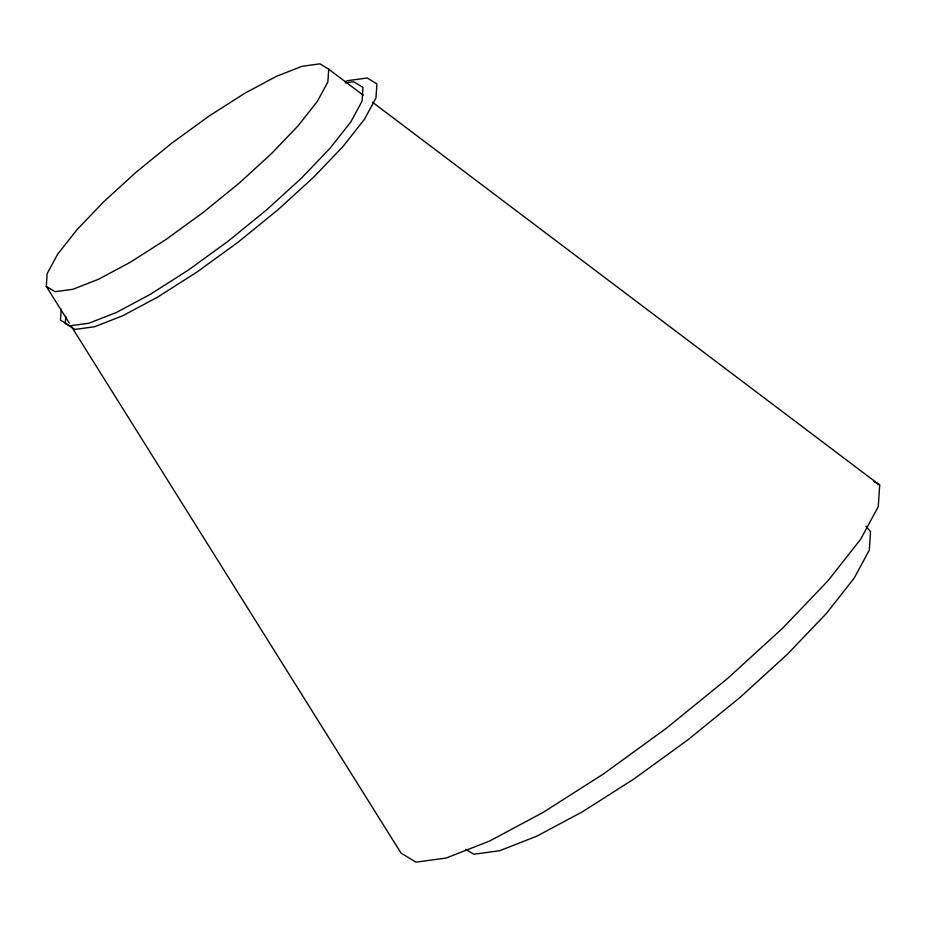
<?xml version="1.0" encoding="UTF-8"?>
<svg xmlns="http://www.w3.org/2000/svg" width="926" height="926" viewBox="0 0 926 926"><rect width="100%" height="100%" fill="white"/><g stroke="black" fill="none" stroke-linecap="round" stroke-linejoin="round"><path stroke-width="1.39" d="M69.288 323.081L46.3 286.354L47.157 273.61L57.574 254.326L76.858 229.833L103.677 201.787L136.203 172.109L172.236 142.812L209.311 115.9L244.892 93.202L276.573 76.268L302.177 66.255L319.968 63.848L328.73 69.195L363.316 95.297M61.185 309.157L60.456 320.083L69.844 325.813L88.908 323.22L116.34 312.502L150.267 294.364L188.383 270.056L228.097 241.223L266.688 209.843L301.54 178.047L330.269 148.01L350.919 121.769L362.078 101.108L363.004 87.449L353.605 81.719L345.444 82.831M65.769 316.472L65.295 323.51L74.971 329.413L94.602 326.751L122.857 315.697L157.802 297.014L197.064 271.978L237.97 242.288L277.719 209.971L313.613 177.213L343.199 146.273L364.474 119.246L375.968 97.971L376.917 83.907L367.24 78.004L347.609 80.666L344.923 81.719M328.73 69.195L327.873 81.939L317.456 101.223L298.172 125.728L271.353 153.762L238.827 183.452L202.794 212.737L165.731 239.649L130.138 262.347L98.469 279.282L72.865 289.294L55.062 291.713L46.3 286.354M372.53 102.254L879.7 485.062L878.253 506.661L860.59 539.337L827.913 580.857L782.47 628.384L727.327 678.689L666.269 728.334L603.451 773.939L543.145 812.403L489.46 841.097L446.066 858.066L415.913 862.152L401.051 853.089L71.58 326.751M873.982 481.566L879.7 485.062M465.732 849.304L473.823 854.235L499.612 850.739L536.733 836.213L582.651 811.674L634.241 778.778L687.983 739.758L740.21 697.29L787.366 654.265L826.247 613.614L854.189 578.102L869.306 550.148L870.544 531.663L866.03 526.246"/></g></svg>
